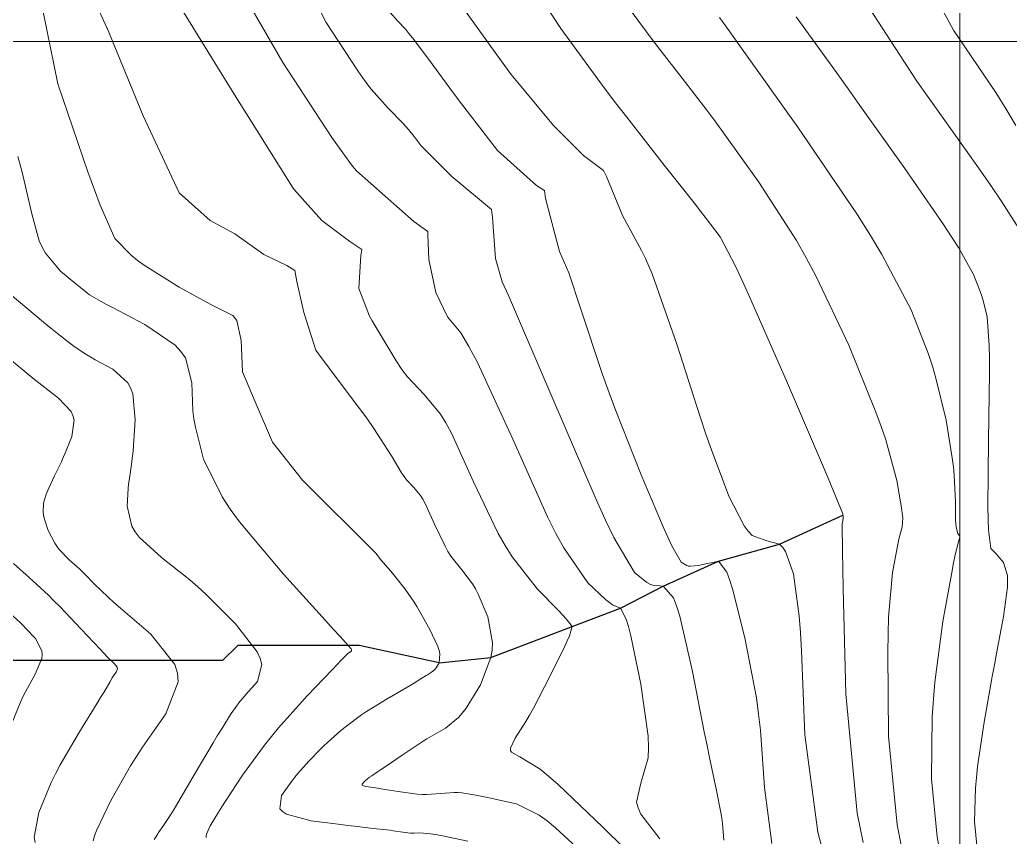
# Model space of a CAD drawing. Header units: millimetres. Extents: x 837475 to 838477, y 1189012 to 1191015.
# Drawn here: x 838014.6 to 838079.8, y 1190161.5 to 1190215.3 of the extents above; entities that cross this region are included whole.
import ezdxf

# ---------------------------------------------------------------- set-up
doc = ezdxf.new("R2010")
doc.units = ezdxf.units.MM
doc.header["$LTSCALE"] = 0.3
for name, color, linetype, lineweight in [('COORD', 253, 'Continuous', 20), ('DRENAJE', 5, 'Continuous', 25), ('VIA_Curvas', 250, 'Continuous', 80)]:
    doc.layers.add(name, color=color, linetype=linetype, lineweight=lineweight)
doc.layers.add('COTAS 10', color=7, linetype='Continuous', lineweight=9, true_color=0x6e3e2d)
doc.layers.add('COTAS INT', color=7, linetype='Continuous', lineweight=5, true_color=0x9fa19f)

msp = doc.modelspace()

# ---------------------------------------------------------------- linework, layer by layer
at = {"layer": 'COORD'}
for p, q in [((838076.514, 1189013.872), (838076.514, 1191013.872)), ((837476.514, 1190213.872), (838476.514, 1190213.872))]:
    msp.add_line(p, q, dxfattribs=at)
at = {"layer": 'COTAS 10'}
for points in [[(838019.144, 1190217.39), (838020.304, 1190214.791), (838020.323, 1190214.755), (838022.708, 1190208.994), (838025.063, 1190203.902), (838027.114, 1190202.077), (838028.735, 1190201.202), (838030.655, 1190199.838), (838032.169, 1190199.113), (838032.695, 1190198.784), (838032.827, 1190198.06), (838033.288, 1190196.018), (838034.071, 1190193.547), (838034.431, 1190193.068), (838036.895, 1190189.796), (838037.429, 1190189.057), (838037.899, 1190188.39), (838039.057, 1190186.585), (838039.731, 1190185.458), (838039.894, 1190185.218), (838040.048, 1190185.009), (838040.519, 1190184.516), (838040.979, 1190183.966), (838041.125, 1190183.722), (838041.279, 1190183.437), (838041.904, 1190182.074), (838042.591, 1190180.624), (838042.785, 1190180.285), (838042.98, 1190179.972), (838043.697, 1190179.064), (838044.403, 1190178.144), (838044.591, 1190177.824), (838044.775, 1190177.474), (838045.413, 1190175.974), (838045.715, 1190174.262), (838045.687, 1190173.779), (838045.611, 1190173.291), (838044.934, 1190171.5), (838043.978, 1190169.957), (838043.726, 1190169.627), (838043.479, 1190169.338), (838042.633, 1190168.647), (838041.699, 1190168.119), (838041.397, 1190167.934), (838041.077, 1190167.731), (838039.763, 1190166.859), (838038.583, 1190166.054), (838038.347, 1190165.895), (838038.15, 1190165.762), (838037.767, 1190165.511), (838037.614, 1190165.409), (838037.562, 1190165.37), (838037.507, 1190165.327), (838037.275, 1190165.134), (838037.133, 1190164.947), (838037.135, 1190164.909), (838037.154, 1190164.876), (838037.371, 1190164.804), (838037.901, 1190164.73), (838038.118, 1190164.696), (838038.366, 1190164.656), (838039.512, 1190164.462), (838040.761, 1190164.3), (838041.074, 1190164.281), (838041.371, 1190164.272), (838042.325, 1190164.334), (838043.199, 1190164.4), (838043.447, 1190164.395), (838043.697, 1190164.379), (838044.62, 1190164.238), (838045.603, 1190164.022), (838045.891, 1190163.959), (838046.186, 1190163.894), (838047.31, 1190163.65), (838048.792, 1190162.907), (838049.313, 1190162.528), (838049.882, 1190162.074), (838052.336, 1190159.809)], [(838067.624, 1190160.038), (838067.152, 1190161.801), (838066.31, 1190168.199), (838066.094, 1190173.732), (838066.016, 1190174.95), (838065.93, 1190176.031), (838065.554, 1190178.802), (838065.025, 1190180.283), (838064.843, 1190180.551), (838064.645, 1190180.758), (838063.801, 1190180.99), (838062.841, 1190181.338), (838062.571, 1190181.617), (838062.298, 1190181.976), (838061.297, 1190183.93), (838060.152, 1190186.97), (838059.789, 1190188.013), (838059.406, 1190189.143), (838057.858, 1190193.951), (838056.234, 1190198.568), (838055.803, 1190199.578), (838055.55, 1190200.114), (838054.288, 1190202.408), (838053.234, 1190204.977), (838053.037, 1190205.372), (838051.72, 1190206.36), (838049.746, 1190208.336), (838046.954, 1190211.705), (838046.295, 1190212.611), (838042.908, 1190217.328)], [(838080.598, 1190201.261), (838079.251, 1190203.394), (838078.568, 1190204.391), (838077.75, 1190205.563), (838073.674, 1190211.261), (838069.735, 1190217.373)], [(838015.58, 1190161.108), (838015.52, 1190161.462), (838015.812, 1190163.092), (838016.643, 1190165.066), (838016.923, 1190165.637), (838017.225, 1190166.218), (838018.494, 1190168.406), (838019.66, 1190170.279), (838019.896, 1190170.662), (838020.095, 1190170.987), (838020.5, 1190171.669), (838020.662, 1190171.952), (838020.707, 1190172.025), (838020.752, 1190172.096), (838020.916, 1190172.333), (838021, 1190172.552), (838020.995, 1190172.611), (838020.978, 1190172.67), (838020.815, 1190172.876), (838020.33, 1190173.352), (838020.111, 1190173.581), (838019.854, 1190173.851), (838018.62, 1190175.174), (838017.196, 1190176.666), (838016.82, 1190177.042), (838016.452, 1190177.402), (838015.189, 1190178.569), (838014.143, 1190179.488)]]:
    msp.add_lwpolyline(points, dxfattribs=at)
at = {"layer": 'COTAS INT'}
for points in [[(838032.778, 1190219.035), (838034.769, 1190215.141), (838036.851, 1190211.957), (838037.316, 1190211.296), (838037.733, 1190210.73), (838038.838, 1190209.479), (838039.833, 1190208.485), (838040.181, 1190208.081), (838040.56, 1190207.622), (838041.028, 1190207.012), (838043.031, 1190204.977), (838045.664, 1190202.803), (838045.73, 1190202.276), (838045.927, 1190199.576), (838046.361, 1190198.055), (838046.767, 1190197.155), (838049.621, 1190190.482), (838052.542, 1190183.713), (838053.172, 1190182.347), (838053.725, 1190181.203), (838055.078, 1190178.908), (838055.884, 1190178.249), (838056.092, 1190178.136), (838056.294, 1190178.054), (838056.966, 1190178.007), (838057.646, 1190177.235), (838057.852, 1190176.695), (838058.065, 1190176.014), (838058.899, 1190172.377), (838059.68, 1190168.403), (838059.859, 1190167.508), (838060.023, 1190166.704), (838060.484, 1190164.544), (838060.777, 1190163.082), (838060.835, 1190162.718), (838060.883, 1190162.371), (838060.974, 1190161.265)], [(838080.215, 1190208.357), (838079.575, 1190209.433), (838078.895, 1190210.526), (838076.107, 1190214.622), (838073.73, 1190219.021)], [(838044.097, 1190161.204), (838042.314, 1190161.573), (838041.944, 1190161.639), (838041.628, 1190161.689), (838040.933, 1190161.739), (838040.55, 1190161.714), (838040.431, 1190161.717), (838040.305, 1190161.725), (838039.804, 1190161.79), (838039.176, 1190161.886), (838038.971, 1190161.913), (838038.752, 1190161.941), (838037.848, 1190162.043), (838036.618, 1190162.185), (838036.195, 1190162.236), (838035.735, 1190162.294), (838033.771, 1190162.547), (838032.133, 1190162.976), (838031.878, 1190163.145), (838031.709, 1190163.335), (838031.816, 1190164.2), (838032.497, 1190165.161), (838032.691, 1190165.411), (838032.887, 1190165.654), (838033.612, 1190166.476), (838034.387, 1190167.256), (838034.614, 1190167.474), (838034.846, 1190167.692), (838035.732, 1190168.485), (838036.76, 1190169.29), (838037.083, 1190169.516), (838037.422, 1190169.743), (838038.785, 1190170.575), (838040.029, 1190171.293), (838040.294, 1190171.449), (838040.524, 1190171.586), (838041.068, 1190171.926), (838041.359, 1190172.119), (838041.431, 1190172.164), (838041.497, 1190172.205), (838041.705, 1190172.322), (838041.892, 1190172.476), (838041.947, 1190172.54), (838042.003, 1190172.613), (838042.215, 1190172.955), (838042.253, 1190173.537), (838042.199, 1190173.762), (838042.118, 1190174.014), (838041.591, 1190175.153), (838040.911, 1190176.361), (838040.732, 1190176.656), (838040.558, 1190176.935), (838039.963, 1190177.798), (838039.368, 1190178.555), (838039.194, 1190178.766), (838039.016, 1190178.978), (838038.336, 1190179.748), (838038.047, 1190180.141), (838033.192, 1190184.975), (838031.217, 1190187.483), (838030.077, 1190190.143), (838029.241, 1190192.12), (838029.165, 1190194.172), (838028.877, 1190195.491), (838028.614, 1190195.82), (838027.166, 1190196.545), (838025.08, 1190197.7), (838022.826, 1190199.094), (838022.332, 1190199.452), (838021.898, 1190199.794), (838020.841, 1190200.907), (838019.864, 1190203.087), (838019.481, 1190204.102), (838019.049, 1190205.297), (838017.082, 1190211.101), (838015.627, 1190218.239)], [(838070.139, 1190161.108), (838069.745, 1190163.046), (838068.997, 1190170.913), (838068.829, 1190177.831), (838068.8, 1190179.17), (838068.779, 1190180.259), (838068.768, 1190182.113), (838068.803, 1190182.299), (838068.811, 1190182.337), (838068.818, 1190182.368), (838068.837, 1190182.433), (838068.84, 1190182.5), (838068.837, 1190182.533), (838068.832, 1190182.572), (838068.799, 1190182.764), (838068.203, 1190184.249), (838067.843, 1190185.104), (838067.399, 1190186.15), (838065.088, 1190191.53), (838062.677, 1190197.02), (838062.168, 1190198.135), (838061.729, 1190199.076), (838060.717, 1190201.011), (838059.809, 1190202.218), (838059.436, 1190202.698), (838059.009, 1190203.243), (838057.025, 1190205.739), (838054.565, 1190208.889), (838053.837, 1190209.845), (838053.09, 1190210.838), (838050.222, 1190214.729), (838047.757, 1190218.485)], [(838028.892, 1190217.729), (838031.911, 1190212.486), (838035.13, 1190207.562), (838035.849, 1190206.539), (838036.494, 1190205.664), (838036.767, 1190205.355), (838040.53, 1190202.013), (838041.451, 1190201.354), (838041.451, 1190201.157), (838041.517, 1190199.51), (838041.978, 1190197.336), (838042.745, 1190195.737), (838043.624, 1190194.686), (838044.165, 1190193.78), (838044.736, 1190192.725), (838047.049, 1190187.679), (838049.336, 1190182.571), (838049.891, 1190181.477), (838050.412, 1190180.521), (838052.012, 1190178.227), (838053.177, 1190177.124), (838053.424, 1190176.92), (838053.639, 1190176.759), (838054.145, 1190176.543), (838054.532, 1190175.818), (838054.672, 1190175.336), (838054.827, 1190174.733), (838055.506, 1190171.538), (838055.976, 1190168.11), (838055.998, 1190167.359), (838055.974, 1190166.695), (838055.499, 1190165.014), (838055.218, 1190163.771), (838055.316, 1190163.383), (838055.49, 1190162.976), (838056.755, 1190161.346)], [(838054.149, 1190216.846), (838055.865, 1190214.518), (838056.312, 1190213.924), (838056.748, 1190213.351), (838058.22, 1190211.467), (838059.844, 1190209.357), (838060.374, 1190208.643), (838060.94, 1190207.872), (838063.278, 1190204.621), (838065.748, 1190200.77), (838066.398, 1190199.622), (838067.033, 1190198.438), (838069.202, 1190193.867), (838070.949, 1190189.579), (838071.318, 1190188.574), (838071.637, 1190187.648), (838072.375, 1190184.962), (838072.68, 1190183.168), (838072.727, 1190182.805), (838072.757, 1190182.5), (838072.729, 1190181.879), (838072.548, 1190181.272), (838072.482, 1190180.976), (838072.409, 1190180.625), (838072.087, 1190178.892), (838071.824, 1190175.963), (838071.787, 1190174.858), (838071.767, 1190173.625), (838071.826, 1190168.108), (838072.381, 1190162.263), (838072.674, 1190160.823)], [(838024.872, 1190216.636), (838028.692, 1190210.402), (838032.545, 1190204.277), (838032.628, 1190204.145), (838034.473, 1190202.079), (838036.316, 1190200.695), (838037.106, 1190200.169), (838037.041, 1190199.773), (838036.909, 1190197.6), (838037.614, 1190195.79), (838037.783, 1190195.485), (838039.367, 1190192.833), (838039.751, 1190192.269), (838040.112, 1190191.778), (838041.221, 1190190.619), (838042.302, 1190189.326), (838042.645, 1190188.751), (838043.008, 1190188.081), (838044.476, 1190184.877), (838046.092, 1190181.468), (838046.548, 1190180.669), (838047.007, 1190179.933), (838048.694, 1190177.799), (838050.083, 1190176.375), (838050.354, 1190176.087), (838050.576, 1190175.845), (838050.968, 1190175.351), (838050.787, 1190174.726), (838050.648, 1190174.4), (838050.47, 1190174.009), (838049.507, 1190172.044), (838048.415, 1190169.964), (838048.156, 1190169.5), (838047.916, 1190169.084), (838047.208, 1190167.986), (838046.898, 1190167.323), (838046.91, 1190167.181), (838046.964, 1190167.057), (838047.512, 1190166.76), (838048.854, 1190165.939), (838049.41, 1190165.485), (838050.044, 1190164.932), (838053, 1190162.116), (838055.831, 1190159.321)], [(838038.972, 1190215.795), (838039.473, 1190215.228), (838040.006, 1190214.667), (838040.215, 1190214.414), (838040.451, 1190214.119), (838041.524, 1190212.701), (838042.913, 1190210.813), (838043.347, 1190210.222), (838043.466, 1190210.06), (838046.059, 1190206.689), (838048.626, 1190204.384), (838049.153, 1190204.055), (838049.219, 1190203.528), (838050.141, 1190200.037), (838050.747, 1190198.638), (838051.527, 1190196.306), (838052.978, 1190191.933), (838053.404, 1190190.739), (838053.842, 1190189.553), (838055.512, 1190185.33), (838056.976, 1190181.91), (838057.282, 1190181.23), (838057.546, 1190180.665), (838058.145, 1190179.588), (838058.517, 1190179.356), (838058.639, 1190179.324), (838058.768, 1190179.306), (838059.304, 1190179.355), (838059.863, 1190179.483), (838060.008, 1190179.514), (838060.149, 1190179.544), (838060.621, 1190179.635), (838061.157, 1190178.911), (838061.338, 1190178.427), (838061.533, 1190177.82), (838062.354, 1190174.6), (838063.108, 1190170.64), (838063.259, 1190169.565), (838063.387, 1190168.5), (838063.642, 1190164.732), (838064.128, 1190161.04)], [(838075.209, 1190160.538), (838075.017, 1190161.48), (838074.654, 1190165.302), (838074.705, 1190169.419), (838074.774, 1190170.545), (838074.868, 1190171.667), (838075.406, 1190175.67), (838075.989, 1190178.902), (838076.11, 1190179.537), (838076.214, 1190180.06), (838076.446, 1190181.01), (838076.511, 1190181.212), (838076.509, 1190181.264), (838076.5, 1190181.314), (838076.394, 1190181.477), (838076.272, 1190181.889), (838076.251, 1190182.096), (838076.236, 1190182.342), (838076.231, 1190183.567), (838076.156, 1190185.294), (838076.098, 1190185.857), (838076.022, 1190186.458), (838075.613, 1190188.935), (838074.947, 1190191.704), (838074.709, 1190192.488), (838074.448, 1190193.28), (838073.315, 1190196.203), (838071.388, 1190199.857), (838070.627, 1190201.109), (838069.767, 1190202.465), (838065.839, 1190208.231), (838062.072, 1190213.527), (838061.313, 1190214.587), (838060.679, 1190215.471)], [(838065.734, 1190215.507), (838068.382, 1190211.832), (838069.15, 1190210.76), (838069.934, 1190209.664), (838072.893, 1190205.507), (838075.45, 1190201.815), (838075.98, 1190201.012), (838076.433, 1190200.304), (838077.429, 1190198.54), (838077.865, 1190197.415), (838077.965, 1190197.111), (838078.056, 1190196.809), (838078.313, 1190195.744), (838078.45, 1190193.857), (838078.466, 1190193.037), (838078.472, 1190192.088), (838078.416, 1190187.584), (838078.368, 1190183.243), (838078.379, 1190182.395), (838078.4, 1190181.702), (838078.566, 1190180.478), (838078.837, 1190180.201), (838078.925, 1190180.105), (838079.018, 1190180), (838079.401, 1190179.55), (838079.655, 1190178.698), (838079.666, 1190178.34), (838079.652, 1190177.929), (838079.388, 1190176.001), (838078.933, 1190173.552), (838078.799, 1190172.811), (838078.66, 1190172.043), (838078.129, 1190169.046), (838077.691, 1190166.111), (838077.612, 1190165.383), (838077.551, 1190164.691), (838077.483, 1190162.497), (838077.654, 1190160.697)], [(838026.852, 1190161.443), (838026.85, 1190161.545), (838026.869, 1190161.662), (838027.11, 1190162.21), (838027.668, 1190163.114), (838027.886, 1190163.455), (838028.132, 1190163.835), (838029.251, 1190165.536), (838030.695, 1190167.528), (838031.146, 1190168.093), (838031.619, 1190168.663), (838033.51, 1190170.766), (838035.156, 1190172.494), (838035.473, 1190172.827), (838035.73, 1190173.096), (838036.161, 1190173.542), (838036.214, 1190173.582), (838036.234, 1190173.595), (838036.255, 1190173.609), (838036.351, 1190173.666), (838036.426, 1190173.735), (838036.434, 1190173.756), (838036.437, 1190173.778), (838036.402, 1190173.866), (838035.674, 1190174.676), (838035.24, 1190175.153), (838034.706, 1190175.741), (838031.936, 1190178.779), (838029.044, 1190182.227), (838028.433, 1190183.073), (838027.904, 1190183.872), (838026.677, 1190186.368), (838026.138, 1190188.469), (838026.043, 1190189.02), (838025.971, 1190189.557), (838025.907, 1190191.384), (838025.484, 1190193.035), (838025.187, 1190193.46), (838024.811, 1190193.872), (838022.802, 1190195.247), (838020.711, 1190196.328), (838020.283, 1190196.555), (838019.922, 1190196.751), (838019.161, 1190197.194), (838018.667, 1190197.578), (838018.472, 1190197.735), (838018.253, 1190197.915), (838017.256, 1190198.749), (838016.259, 1190199.925), (838016.04, 1190200.32), (838015.847, 1190200.745), (838015.357, 1190202.531), (838014.718, 1190205.27), (838014.431, 1190206.296)], [(838023.43, 1190161.306), (838023.595, 1190161.582), (838023.654, 1190161.671), (838023.719, 1190161.767), (838023.999, 1190162.159), (838024.519, 1190162.958), (838024.734, 1190163.31), (838024.981, 1190163.719), (838026.128, 1190165.667), (838027.314, 1190167.68), (838027.584, 1190168.131), (838027.829, 1190168.534), (838028.503, 1190169.605), (838029.078, 1190170.396), (838029.26, 1190170.623), (838029.453, 1190170.854), (838030.232, 1190171.718), (838030.523, 1190172.841), (838030.409, 1190173.235), (838030.209, 1190173.666), (838028.784, 1190175.522), (838026.833, 1190177.465), (838026.303, 1190177.95), (838025.776, 1190178.413), (838023.911, 1190179.893), (838022.445, 1190181.22), (838022.17, 1190181.586), (838021.953, 1190181.951), (838021.642, 1190183.266), (838021.715, 1190184.436), (838021.74, 1190184.71), (838021.767, 1190184.963), (838021.882, 1190185.696), (838022.004, 1190186.557), (838022.036, 1190186.891), (838022.067, 1190187.266), (838022.172, 1190188.964), (838022.006, 1190190.673), (838021.866, 1190191.054), (838021.685, 1190191.396), (838020.691, 1190192.299), (838019.534, 1190192.919), (838019.25, 1190193.083), (838018.982, 1190193.243), (838018.144, 1190193.793), (838017.05, 1190194.642), (838016.621, 1190194.99), (838016.136, 1190195.388), (838013.929, 1190197.233)], [(838014.019, 1190192.86), (838014.769, 1190192.245), (838015.434, 1190191.705), (838017.127, 1190190.392), (838017.954, 1190189.508), (838018.073, 1190189.239), (838018.145, 1190188.959), (838018.007, 1190187.863), (838017.557, 1190186.756), (838017.432, 1190186.469), (838017.308, 1190186.192), (838016.857, 1190185.262), (838016.47, 1190184.457), (838016.386, 1190184.257), (838016.312, 1190184.068), (838016.126, 1190183.469), (838016.101, 1190182.869), (838016.127, 1190182.679), (838016.168, 1190182.479), (838016.436, 1190181.668), (838016.869, 1190180.837), (838017.014, 1190180.624), (838017.17, 1190180.419), (838017.822, 1190179.737), (838018.514, 1190179.107), (838018.695, 1190178.934), (838018.871, 1190178.762), (838019.469, 1190178.144), (838020.387, 1190177.265), (838020.765, 1190176.927), (838021.197, 1190176.549), (838023.204, 1190174.846), (838024.788, 1190172.84), (838024.953, 1190172.272), (838025, 1190171.699), (838024.182, 1190169.581), (838022.658, 1190167.396), (838022.26, 1190166.78), (838021.872, 1190166.16), (838020.559, 1190163.88), (838019.639, 1190161.951), (838019.5, 1190161.552), (838019.412, 1190161.212)], [(838014.065, 1190169.011), (838014.606, 1190170.346), (838014.769, 1190170.696), (838014.937, 1190171.037), (838015.591, 1190172.198), (838016.012, 1190173.231), (838016.034, 1190173.492), (838016.014, 1190173.742), (838015.599, 1190174.553), (838014.954, 1190175.232), (838014.789, 1190175.398), (838014.629, 1190175.555), (838014.103, 1190176.044)]]:
    msp.add_lwpolyline(points, dxfattribs=at)
at = {"layer": 'DRENAJE'}
for p, q in [((838064.645, 1190180.758), (838068.816, 1190182.668)), ((838060.621, 1190179.635), (838064.645, 1190180.758)), ((838056.966, 1190178.007), (838060.621, 1190179.635)), ((838054.145, 1190176.543), (838056.966, 1190178.007)), ((838050.968, 1190175.351), (838054.145, 1190176.543)), ((838045.611, 1190173.291), (838050.968, 1190175.351)), ((838042.215, 1190172.955), (838045.611, 1190173.291))]:
    msp.add_line(p, q, dxfattribs=at)
msp.add_polyline3d([(838042.215, 1190172.955, 0), (838036.934, 1190174.094, 0), (838028.937, 1190174.094, 0), (838027.937, 1190173.094, 0), (838008.944, 1190173.094, 0), (838007.944, 1190174.094, 0), (838004.945, 1190174.094, 0), (838003.945, 1190175.093, 0), (837986.951, 1190175.093, 0), (837985.951, 1190176.093, 0)], dxfattribs=at)
at = {"layer": 'VIA_Curvas', "elevation": 1705.277}
msp.add_lwpolyline([(838041.852, 1190952.651), (838036.739, 1190647.964, 0.047448), (838038.431, 1190626.329), (838092.197, 1190318.419), (838105.057, 1190244.773, -0.677898), (837923.791, 1190133.091), (837840.859, 1190194.745, 0.749125), (837665.299, 1190062.224), (837745.546, 1189850.114, -0.106451), (837752.737, 1189802.402), (837723.495, 1189335.311)], format="xyb", dxfattribs=at)

doc.saveas('drawing.dxf')
